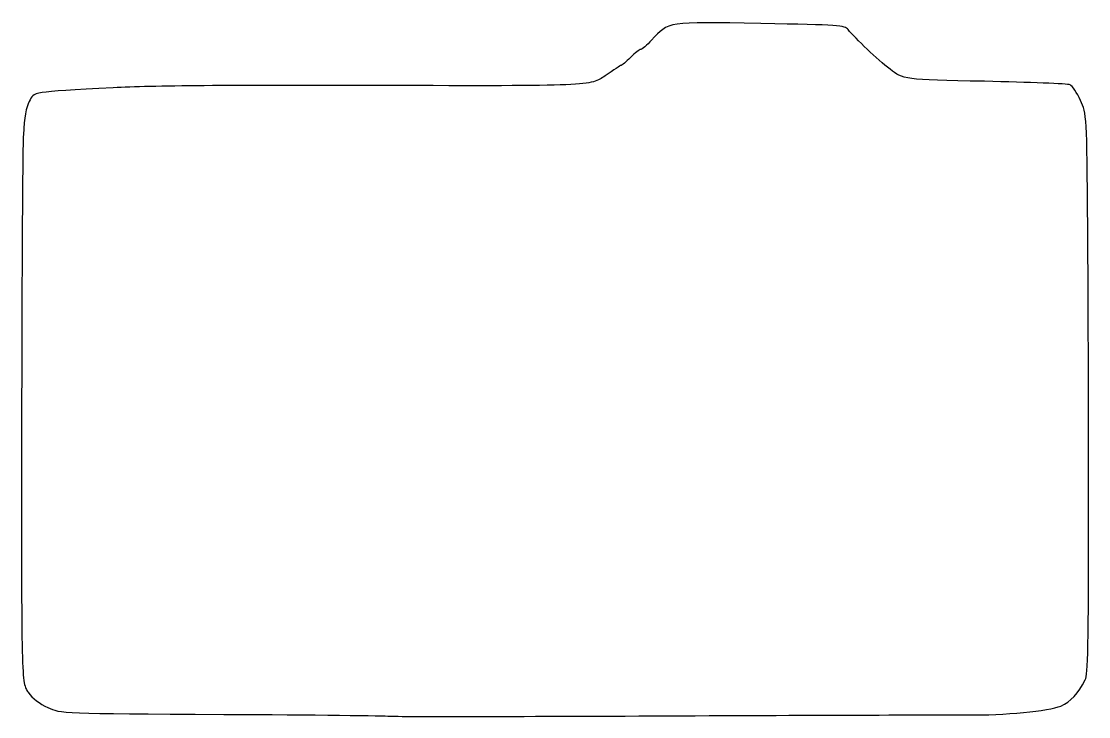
# Model space of a CAD drawing. Header units: centimetres. Extents: x -6.1 to 6.3, y -4.1 to 4.
import ezdxf

# ---------------------------------------------------------------- set-up
doc = ezdxf.new("R2010")
doc.units = ezdxf.units.CM
doc.header["$MEASUREMENT"] = 0
doc.layers.add('Layer 1', color=7, linetype='Continuous')

msp = doc.modelspace()

# ---------------------------------------------------------------- linework, layer by layer
at = {"layer": 'Layer 1'}
msp.add_open_spline([(-1.83885, -4.08876), (-1.85341, -4.08277), (-2.71661, -4.07346), (-3.75708, -4.06806), (-3.75708, -4.06806), (-5.64885, -4.05826), (-5.64885, -4.05826), (-5.79915, -3.98935), (-5.79915, -3.98935), (-5.901, -3.94266), (-5.97496, -3.88524), (-6.02856, -3.81124), (-6.02856, -3.81124), (-6.10767, -3.70204), (-6.10767, -3.70204), (-6.10461, -0.66701), (-6.10461, -0.66701), (-6.10293, 1.00226), (-6.09382, 2.49899), (-6.08436, 2.65906), (-6.08436, 2.65906), (-6.07206, 2.86734), (-6.05284, 2.97765), (-6.01677, 3.04696), (-6.01677, 3.04696), (-5.95713, 3.16155), (-6.00336, 3.15403), (-5.04031, 3.20596), (-5.04031, 3.20596), (-4.58673, 3.23042), (-3.70472, 3.23807), (-1.95311, 3.23272), (-1.95311, 3.23272), (0.4991, 3.22523), (0.4991, 3.22523), (0.67136, 3.34563), (0.67136, 3.34563), (0.76611, 3.41186), (0.84924, 3.46604), (0.85611, 3.46604), (0.85611, 3.46604), (0.86297, 3.46604), (0.91149, 3.50771), (0.96394, 3.55865), (0.96394, 3.55865), (1.01639, 3.60958), (1.07051, 3.65125), (1.08421, 3.65125), (1.08421, 3.65125), (1.09791, 3.65125), (1.15425, 3.70011), (1.2094, 3.75982), (1.2094, 3.75982), (1.4103, 3.9773), (1.38052, 3.97279), (2.47869, 3.95201), (2.47869, 3.95201), (3.39312, 3.93471), (3.45059, 3.93076), (3.4902, 3.88246), (3.4902, 3.88246), (3.57974, 3.77327), (3.83027, 3.53614), (3.97723, 3.42148), (3.97723, 3.42148), (4.13123, 3.30133), (4.13123, 3.30133), (5.07525, 3.28106), (5.07525, 3.28106), (5.59446, 3.26991), (6.04086, 3.25183), (6.06725, 3.24088), (6.06725, 3.24088), (6.09363, 3.22993), (6.14824, 3.14812), (6.1886, 3.05908), (6.1886, 3.05908), (6.26197, 2.89719), (6.26197, 2.89719), (6.27291, 1.5875), (6.27291, 1.5875), (6.27893, 0.86717), (6.28356, -0.59306), (6.28321, -1.65746), (6.28321, -1.65746), (6.28266, -3.29808), (6.2767, -3.60424), (6.24406, -3.6683), (6.24406, -3.6683), (6.16523, -3.82298), (6.07075, -3.924), (5.96083, -3.97112), (5.96083, -3.97112), (5.82464, -4.0295), (5.29809, -4.07995), (4.88156, -4.07453), (4.88156, -4.07453), (4.72149, -4.07245), (3.14986, -4.07725), (1.38906, -4.0852), (1.38906, -4.0852), (-0.37174, -4.09315), (-1.8243, -4.09475), (-1.83885, -4.08876)], degree=3, knots=[0, 0, 0, 0, 0.03703704, 0.03703704, 0.03703704, 0.03703704, 0.07407407, 0.07407407, 0.07407407, 0.07407407, 0.11111111, 0.11111111, 0.11111111, 0.11111111, 0.14814815, 0.14814815, 0.14814815, 0.14814815, 0.18518519, 0.18518519, 0.18518519, 0.18518519, 0.22222222, 0.22222222, 0.22222222, 0.22222222, 0.25925926, 0.25925926, 0.25925926, 0.25925926, 0.2962963, 0.2962963, 0.2962963, 0.2962963, 0.33333333, 0.33333333, 0.33333333, 0.33333333, 0.37037037, 0.37037037, 0.37037037, 0.37037037, 0.40740741, 0.40740741, 0.40740741, 0.40740741, 0.44444444, 0.44444444, 0.44444444, 0.44444444, 0.48148148, 0.48148148, 0.48148148, 0.48148148, 0.51851852, 0.51851852, 0.51851852, 0.51851852, 0.55555556, 0.55555556, 0.55555556, 0.55555556, 0.59259259, 0.59259259, 0.59259259, 0.59259259, 0.62962963, 0.62962963, 0.62962963, 0.62962963, 0.66666667, 0.66666667, 0.66666667, 0.66666667, 0.7037037, 0.7037037, 0.7037037, 0.7037037, 0.74074074, 0.74074074, 0.74074074, 0.74074074, 0.77777778, 0.77777778, 0.77777778, 0.77777778, 0.81481481, 0.81481481, 0.81481481, 0.81481481, 0.85185185, 0.85185185, 0.85185185, 0.85185185, 0.88888889, 0.88888889, 0.88888889, 0.88888889, 0.92592593, 0.92592593, 0.92592593, 0.92592593, 1, 1, 1, 1], dxfattribs=at)

doc.saveas('drawing.dxf')
